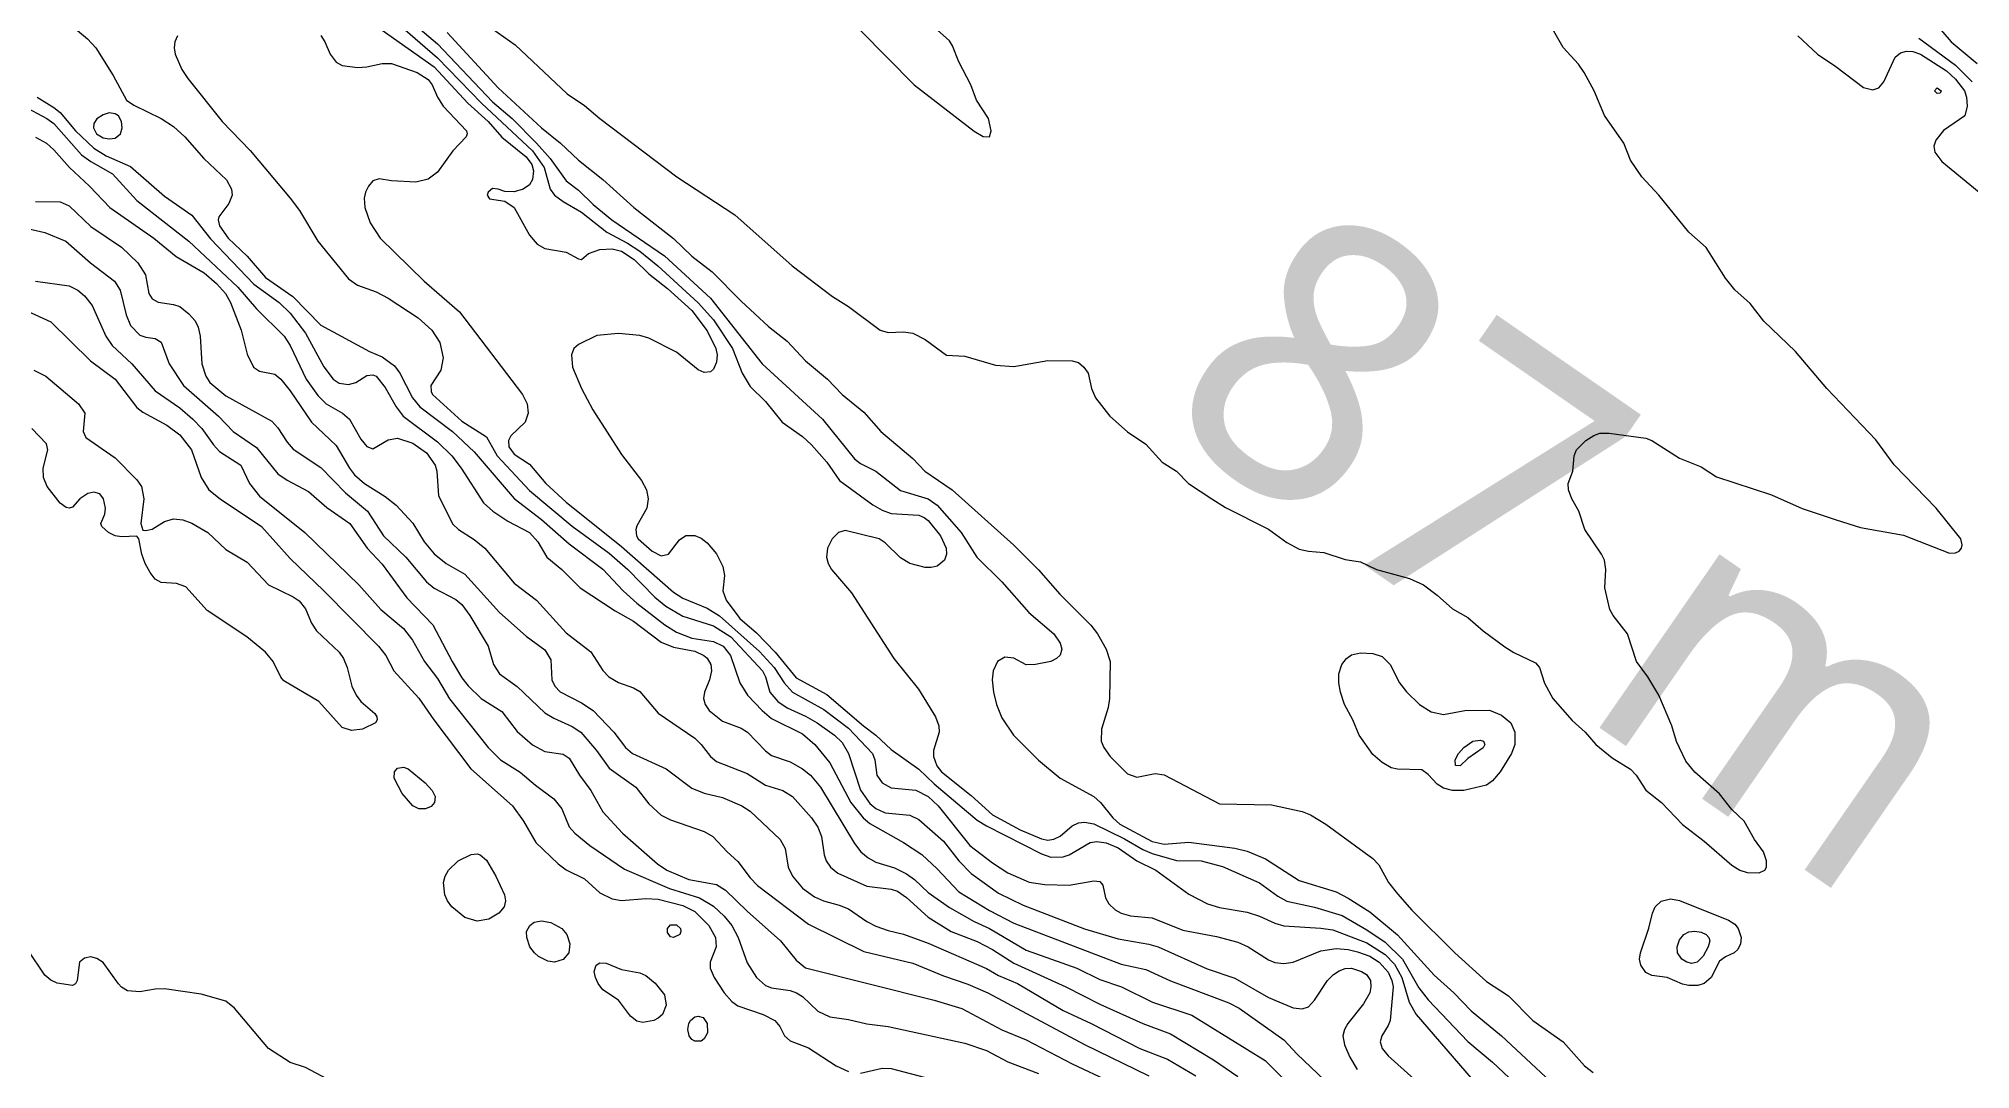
# Model space of a CAD drawing. Extents: x 474277 to 475042, y 254928 to 255625.
# Drawn here: x 474487.03 to 474535.32, y 255198.12 to 255223.88 of the extents above; entities that cross this region are included whole.
import ezdxf

# ---------------------------------------------------------------- set-up
doc = ezdxf.new("R2010")
doc.units = 0
doc.header["$MEASUREMENT"] = 0
doc.layers.add('BaseMapV2_DTM_export_MonNov09090547073261 — entities', color=1, linetype='CONTINUOUS')
doc.styles.get("Standard").update_dxf_attribs({"font": 'romans.shx'})

msp = doc.modelspace()

# ---------------------------------------------------------------- linework, layer by layer
at = {"layer": 'BaseMapV2_DTM_export_MonNov09090547073261 — entities', "color": 15, "linetype": 'Continuous', "true_color": 0xb7484b}
for points in [[(474487.643, 255224.378, 88.75), (474488.253, 255223.876, 88.75), (474488.461, 255223.645, 88.75), (474488.892, 255222.955, 88.75), (474489.23, 255222.342, 88.75), (474489.407, 255222.217, 88.75), (474490.097, 255221.884, 88.75), (474490.403, 255221.679, 88.75), (474490.682, 255221.422, 88.75), (474491.163, 255220.885, 88.75), (474491.73, 255220.348, 88.75), (474491.854, 255220.118, 88.75), (474491.865, 255219.965, 88.75), (474491.784, 255219.758, 88.75), (474491.534, 255219.428, 88.75), (474491.52, 255219.352, 88.75), (474491.555, 255219.198, 88.75), (474491.772, 255218.892, 88.75), (474492.244, 255218.438, 88.75), (474492.704, 255217.905, 88.75), (474493.384, 255217.435, 88.75), (474494.084, 255216.719, 88.75), (474495.303, 255216.055, 88.75), (474495.617, 255215.928, 88.75), (474495.924, 255215.697, 88.75), (474496.062, 255215.518, 88.75), (474496.38, 255214.904, 88.75), (474496.557, 255214.674, 88.75), (474497.375, 255214.061, 88.75), (474497.918, 255213.553, 88.75), (474498.915, 255212.386, 88.75), (474499.605, 255211.859, 88.75), (474500.295, 255211.248, 88.75), (474501.138, 255210.615, 88.75), (474501.643, 255210.074, 88.75), (474501.982, 255209.765, 88.75), (474502.682, 255209.23, 88.75), (474502.978, 255209.045, 88.75), (474503.362, 255208.897, 88.75), (474503.899, 255208.813, 88.75), (474504.144, 255208.694, 88.75), (474504.326, 255208.464, 88.75), (474504.562, 255207.774, 88.75), (474504.751, 255207.467, 88.75), (474505.118, 255207.083, 88.75), (474505.355, 255206.883, 88.75), (474506.122, 255206.499, 88.75), (474506.432, 255206.24, 88.75), (474506.812, 255205.78, 88.75), (474507.337, 255204.783, 88.75), (474507.641, 255204.4, 88.75), (474507.809, 255204.264, 88.75), (474508.652, 255203.789, 88.75), (474509.112, 255203.483, 88.75), (474509.496, 255203.128, 88.75), (474510.033, 255202.556, 88.75), (474510.799, 255202.084, 88.75), (474511.413, 255201.77, 88.75), (474514.096, 255200.75, 88.75), (474514.71, 255200.613, 88.75), (474515.323, 255200.329, 88.75), (474516.78, 255199.776, 88.75), (474517.038, 255199.646, 88.75), (474518.16, 255198.852, 88.75), (474518.491, 255198.496, 88.75), (474519.694, 255197.358, 88.75)], [(474498.378, 255224.127, 87), (474498.946, 255223.722, 87), (474500.245, 255222.495, 87), (474500.678, 255222.206, 87), (474501.06, 255221.882, 87), (474502.982, 255220.425, 87), (474504.435, 255219.473, 87), (474505.866, 255218.201, 87), (474506.875, 255217.435, 87), (474507.272, 255217.185, 87), (474508.07, 255216.591, 87), (474508.269, 255216.532, 87), (474508.652, 255216.553, 87), (474508.882, 255216.517, 87), (474509.189, 255216.361, 87), (474509.726, 255215.964, 87), (474510.186, 255215.943, 87), (474510.953, 255215.716, 87), (474511.413, 255215.686, 87), (474512.256, 255215.834, 87), (474512.87, 255215.825, 87), (474513.023, 255215.781, 87), (474513.161, 255215.671, 87), (474513.264, 255215.518, 87), (474513.349, 255215.134, 87), (474513.45, 255214.904, 87), (474513.812, 255214.444, 87), (474514.25, 255214.051, 87), (474514.71, 255213.745, 87), (474515.116, 255213.294, 87), (474515.477, 255213.066, 87), (474515.774, 255212.757, 87), (474516.362, 255212.374, 87), (474516.703, 255212.16, 87), (474517.777, 255211.62, 87), (474518.237, 255211.282, 87), (474518.544, 255211.118, 87), (474518.774, 255211.066, 87), (474519.157, 255211.036, 87), (474519.694, 255210.864, 87), (474520.077, 255210.798, 87), (474520.472, 255210.611, 87), (474521.304, 255210.383, 87), (474521.646, 255210.227, 87), (474521.994, 255209.968, 87), (474522.377, 255209.625, 87), (474522.761, 255209.408, 87), (474523.144, 255209.077, 87), (474523.681, 255208.676, 87), (474523.911, 255208.533, 87), (474524.448, 255208.281, 87), (474524.547, 255208.157, 87), (474524.678, 255207.766, 87), (474524.883, 255207.39, 87), (474525.368, 255206.838, 87), (474525.69, 255206.547, 87), (474525.959, 255206.24, 87), (474526.365, 255205.901, 87), (474526.825, 255205.622, 87), (474526.967, 255205.473, 87), (474527.208, 255205.099, 87), (474527.596, 255204.783, 87), (474528.128, 255204.233, 87), (474528.665, 255203.822, 87), (474529.355, 255203.222, 87), (474529.557, 255203.096, 87), (474529.738, 255203.036, 87), (474530.045, 255203.027, 87), (474530.186, 255203.096, 87), (474530.224, 255203.173, 87), (474530.227, 255203.326, 87), (474530.148, 255203.556, 87), (474529.922, 255203.863, 87), (474529.666, 255204.323, 87), (474529.355, 255204.61, 87), (474529.048, 255205, 87), (474528.435, 255205.541, 87), (474528.205, 255205.821, 87), (474527.975, 255206.31, 87), (474527.855, 255206.7, 87), (474527.53, 255207.467, 87), (474527.255, 255207.927, 87), (474526.978, 255208.313, 87), (474526.752, 255209, 87), (474526.392, 255209.46, 87), (474526.304, 255209.614, 87), (474526.182, 255210.15, 87), (474526.207, 255210.611, 87), (474526.173, 255210.841, 87), (474526.1, 255210.994, 87), (474525.682, 255211.607, 87), (474525.531, 255212.067, 87), (474525.36, 255212.374, 87), (474525.271, 255212.604, 87), (474525.263, 255212.757, 87), (474525.379, 255213.064, 87), (474525.415, 255213.448, 87), (474525.478, 255213.601, 87), (474525.705, 255213.831, 87), (474525.905, 255213.959, 87), (474526.058, 255214.019, 87), (474526.288, 255214.018, 87), (474527.208, 255213.891, 87), (474527.361, 255213.838, 87), (474528.052, 255213.395, 87), (474528.588, 255213.175, 87), (474528.972, 255212.923, 87), (474530.352, 255212.474, 87), (474531.119, 255212.138, 87), (474531.962, 255211.854, 87), (474532.575, 255211.662, 87), (474533.649, 255211.469, 87), (474534.799, 255211.021, 87), (474534.952, 255211.027, 87), (474535.041, 255211.071, 87), (474535.099, 255211.147, 87), (474535.113, 255211.224, 87), (474535.081, 255211.377, 87), (474534.467, 255212.144, 87), (474533.419, 255213.225, 87), (474532.959, 255213.854, 87), (474531.732, 255215.132, 87), (474530.953, 255216.055, 87), (474530.158, 255216.821, 87), (474529.815, 255217.262, 87), (474529.432, 255217.596, 87), (474529.197, 255217.895, 87), (474528.717, 255218.662, 87), (474528.282, 255219.042, 87), (474527.537, 255219.965, 87), (474527.106, 255220.425, 87), (474526.825, 255220.843, 87), (474526.655, 255221.269, 87), (474526.171, 255221.959, 87), (474525.919, 255222.572, 87), (474525.667, 255223.032, 87), (474525.521, 255223.243, 87), (474525.138, 255223.655, 87), (474524.667, 255224.489, 87)], [(474534.262, 255224.467, 86.5), (474534.842, 255223.799, 86.5), (474535.489, 255223.255, 86.5)], [(474490.499, 255223.952, 88.5), (474490.436, 255223.799, 88.5), (474490.421, 255223.645, 88.5), (474490.447, 255223.492, 88.5), (474490.609, 255223.109, 88.5), (474490.759, 255222.879, 88.5), (474491.616, 255221.805, 88.5), (474492.32, 255221.086, 88.5), (474493.322, 255219.888, 88.5), (474493.549, 255219.582, 88.5), (474494.013, 255218.815, 88.5), (474494.774, 255217.878, 88.5), (474495.004, 255217.715, 88.5), (474495.464, 255217.552, 88.5), (474495.771, 255217.393, 88.5), (474496.52, 255216.898, 88.5), (474496.859, 255216.591, 88.5), (474497.056, 255216.285, 88.5), (474497.145, 255215.901, 88.5), (474497.083, 255215.594, 88.5), (474496.836, 255215.211, 88.5), (474496.839, 255215.058, 88.5), (474496.874, 255214.981, 88.5), (474497.611, 255214.317, 88.5), (474498.224, 255213.93, 88.5), (474498.492, 255213.448, 88.5), (474499.298, 255212.581, 88.5), (474500.371, 255211.694, 88.5), (474501.292, 255211.021, 88.5), (474501.757, 255210.611, 88.5), (474502.431, 255209.92, 88.5), (474502.71, 255209.69, 88.5), (474503.132, 255209.443, 88.5), (474503.899, 255209.202, 88.5), (474504.331, 255208.924, 88.5), (474505.124, 255208.08, 88.5), (474505.203, 255207.927, 88.5), (474505.313, 255207.543, 88.5), (474505.509, 255207.315, 88.5), (474505.739, 255207.149, 88.5), (474506.199, 255206.947, 88.5), (474506.495, 255206.777, 88.5), (474506.922, 255206.47, 88.5), (474507.119, 255206.288, 88.5), (474507.277, 255206.01, 88.5), (474507.579, 255205.094, 88.5), (474507.809, 255204.759, 88.5), (474507.962, 255204.637, 88.5), (474508.192, 255204.528, 88.5), (474508.806, 255204.47, 88.5), (474509.036, 255204.365, 88.5), (474509.649, 255203.819, 88.5), (474510.031, 255203.326, 88.5), (474510.339, 255203.016, 88.5), (474511.029, 255202.517, 88.5), (474511.643, 255202.219, 88.5), (474513.176, 255201.63, 88.5), (474514.02, 255201.375, 88.5), (474514.787, 255201.246, 88.5), (474515.017, 255201.177, 88.5), (474516.243, 255200.631, 88.5), (474516.933, 255200.398, 88.5), (474517.777, 255199.917, 88.5), (474518.39, 255199.655, 88.5), (474518.62, 255199.631, 88.5), (474518.774, 255199.683, 88.5), (474518.927, 255199.848, 88.5), (474519.252, 255200.336, 88.5), (474519.403, 255200.489, 88.5), (474519.54, 255200.579, 88.5), (474519.694, 255200.635, 88.5), (474519.847, 255200.644, 88.5), (474520.101, 255200.566, 88.5), (474520.229, 255200.489, 88.5), (474520.324, 255200.336, 88.5), (474520.337, 255200.183, 88.5), (474520.307, 255200.027, 88.5), (474520.154, 255199.752, 88.5), (474519.759, 255199.262, 88.5), (474519.677, 255199.109, 88.5), (474519.637, 255198.956, 88.5), (474519.678, 255198.726, 88.5), (474519.806, 255198.419, 88.5), (474519.988, 255198.112, 88.5)], [(474494.084, 255223.957, 88.25), (474494.186, 255223.799, 88.25), (474494.32, 255223.492, 88.25), (474494.467, 255223.292, 88.25), (474494.621, 255223.205, 88.25), (474495.004, 255223.154, 88.25), (474495.234, 255223.171, 88.25), (474495.617, 255223.253, 88.25), (474495.848, 255223.254, 88.25), (474496.49, 255223.032, 88.25), (474496.768, 255222.858, 88.25), (474496.866, 255222.725, 88.25), (474496.998, 255222.415, 88.25), (474497.143, 255222.189, 88.25), (474497.724, 255221.575, 88.25), (474497.746, 255221.499, 88.25), (474497.717, 255221.422, 88.25), (474497.381, 255221.077, 88.25), (474496.998, 255220.542, 88.25), (474496.768, 255220.368, 88.25), (474496.461, 255220.292, 88.25), (474495.848, 255220.322, 88.25), (474495.541, 255220.373, 88.25), (474495.387, 255220.325, 88.25), (474495.275, 255220.195, 88.25), (474495.204, 255220.042, 88.25), (474495.172, 255219.888, 88.25), (474495.186, 255219.658, 88.25), (474495.32, 255219.275, 88.25), (474495.572, 255218.892, 88.25), (474496.666, 255217.818, 88.25), (474497.549, 255217.051, 88.25), (474499.13, 255214.981, 88.25), (474499.241, 255214.751, 88.25), (474499.27, 255214.521, 88.25), (474499.194, 255214.291, 88.25), (474498.838, 255213.955, 88.25), (474498.774, 255213.831, 88.25), (474498.785, 255213.678, 88.25), (474498.915, 255213.495, 88.25), (474499.298, 255213.243, 88.25), (474499.711, 255212.757, 88.25), (474500.218, 255212.297, 88.25), (474501.598, 255211.185, 88.25), (474502.902, 255210.042, 88.25), (474503.132, 255209.892, 88.25), (474503.745, 255209.642, 88.25), (474504.052, 255209.448, 88.25), (474505.049, 255208.562, 88.25), (474505.415, 255208.157, 88.25), (474505.664, 255207.774, 88.25), (474505.877, 255207.543, 88.25), (474506.659, 255207.112, 88.25), (474507.272, 255206.644, 88.25), (474507.876, 255206.01, 88.25), (474507.937, 255205.857, 88.25), (474507.988, 255205.473, 88.25), (474508.116, 255205.28, 88.25), (474508.346, 255205.157, 88.25), (474508.959, 255205.097, 88.25), (474509.266, 255204.939, 88.25), (474509.517, 255204.706, 88.25), (474510.308, 255203.71, 88.25), (474510.876, 255203.278, 88.25), (474511.259, 255203.029, 88.25), (474511.796, 255202.798, 88.25), (474512.18, 255202.734, 88.25), (474512.793, 255202.717, 88.25), (474513.406, 255202.832, 88.25), (474513.56, 255202.815, 88.25), (474513.636, 255202.723, 88.25), (474513.701, 255202.406, 88.25), (474513.785, 255202.253, 88.25), (474513.943, 255202.102, 88.25), (474514.088, 255202.023, 88.25), (474514.326, 255201.957, 88.25), (474514.863, 255201.901, 88.25), (474515.63, 255201.595, 88.25), (474516.473, 255201.436, 88.25), (474517.01, 255201.298, 88.25), (474517.27, 255201.179, 88.25), (474517.777, 255200.851, 88.25), (474517.93, 255200.787, 88.25), (474518.16, 255200.766, 88.25), (474518.39, 255200.798, 88.25), (474519.08, 255201.077, 88.25), (474519.464, 255201.14, 88.25), (474519.77, 255201.114, 88.25), (474520.001, 255201.056, 88.25), (474520.307, 255200.944, 88.25), (474520.545, 255200.796, 88.25), (474520.767, 255200.543, 88.25), (474520.86, 255200.336, 88.25), (474520.889, 255200.183, 88.25), (474520.814, 255199.339, 88.25), (474520.767, 255199.212, 88.25), (474520.605, 255198.956, 88.25), (474520.569, 255198.802, 88.25), (474520.614, 255198.634, 88.25), (474520.767, 255198.454, 88.25), (474521.41, 255197.882, 88.25)], [(474495.617, 255224.087, 88), (474496.921, 255223.177, 88), (474497.761, 255222.265, 88), (474498.267, 255221.805, 88), (474498.608, 255221.417, 88), (474499.221, 255220.927, 88), (474499.357, 255220.732, 88), (474499.401, 255220.578, 88), (474499.375, 255220.354, 88), (474499.298, 255220.228, 88), (474499.145, 255220.12, 88), (474498.915, 255220.052, 88), (474498.685, 255220.055, 88), (474498.517, 255220.118, 88), (474498.378, 255220.131, 88), (474498.266, 255220.042, 88), (474498.247, 255219.965, 88), (474498.301, 255219.878, 88), (474498.685, 255219.817, 88), (474498.915, 255219.66, 88), (474499.305, 255218.968, 88), (474499.489, 255218.738, 88), (474499.681, 255218.637, 88), (474500.218, 255218.542, 88), (474500.525, 255218.372, 88), (474500.601, 255218.357, 88), (474500.777, 255218.508, 88), (474501.061, 255218.611, 88), (474501.368, 255218.623, 88), (474501.598, 255218.567, 88), (474501.917, 255218.355, 88), (474502.288, 255217.996, 88), (474502.748, 255217.63, 88), (474503.362, 255217.08, 88), (474503.745, 255216.577, 88), (474503.962, 255216.131, 88), (474503.994, 255215.978, 88), (474503.975, 255215.792, 88), (474503.899, 255215.616, 88), (474503.822, 255215.55, 88), (474503.668, 255215.535, 88), (474503.515, 255215.602, 88), (474502.978, 255216.041, 88), (474502.288, 255216.388, 88), (474502.058, 255216.458, 88), (474501.522, 255216.507, 88), (474500.985, 255216.46, 88), (474500.525, 255216.236, 88), (474500.412, 255216.131, 88), (474500.348, 255215.978, 88), (474500.378, 255215.671, 88), (474500.602, 255215.134, 88), (474500.881, 255214.598, 88), (474501.598, 255213.485, 88), (474502.105, 255212.834, 88), (474502.225, 255212.604, 88), (474502.265, 255212.374, 88), (474502.234, 255212.144, 88), (474501.982, 255211.701, 88), (474501.956, 255211.607, 88), (474501.975, 255211.454, 88), (474502.017, 255211.377, 88), (474502.365, 255211.068, 88), (474502.595, 255210.95, 88), (474502.775, 255210.994, 88), (474503.055, 255211.354, 88), (474503.208, 255211.459, 88), (474503.438, 255211.459, 88), (474503.592, 255211.391, 88), (474503.745, 255211.277, 88), (474503.975, 255211.004, 88), (474504.134, 255210.687, 88), (474504.176, 255210.457, 88), (474504.134, 255210.074, 88), (474504.221, 255209.844, 88), (474504.558, 255209.384, 88), (474504.972, 255209.024, 88), (474505.441, 255208.54, 88), (474505.969, 255207.906, 88), (474506.736, 255207.49, 88), (474507.652, 255206.7, 88), (474507.962, 255206.469, 88), (474508.346, 255206.11, 88), (474509.036, 255205.622, 88), (474509.419, 255205.255, 88), (474510.493, 255204.347, 88), (474510.723, 255204.201, 88), (474512.103, 255203.501, 88), (474512.333, 255203.423, 88), (474512.64, 255203.426, 88), (474512.793, 255203.481, 88), (474513.313, 255203.786, 88), (474513.483, 255203.812, 88), (474513.713, 255203.782, 88), (474514.02, 255203.654, 88), (474514.48, 255203.332, 88), (474514.958, 255203.096, 88), (474515.783, 255202.493, 88), (474516.253, 255202.253, 88), (474516.55, 255202.163, 88), (474517.24, 255202.045, 88), (474517.547, 255201.946, 88), (474517.93, 255201.77, 88), (474518.16, 255201.706, 88), (474519.08, 255201.649, 88), (474519.387, 255201.6, 88), (474520.231, 255201.279, 88), (474520.691, 255200.987, 88), (474520.921, 255200.744, 88), (474521.111, 255200.413, 88), (474521.289, 255199.799, 88), (474521.466, 255199.492, 88), (474522.838, 255197.893, 88)], [(474496.006, 255224.259, 87.75), (474496.998, 255223.4, 87.75), (474498.099, 255222.265, 87.75), (474499.375, 255221.074, 87.75), (474499.664, 255220.655, 87.75), (474499.815, 255220.118, 87.75), (474499.928, 255219.965, 87.75), (474500.141, 255219.806, 87.75), (474500.601, 255219.54, 87.75), (474501.231, 255219.045, 87.75), (474501.752, 255218.77, 87.75), (474502.058, 255218.565, 87.75), (474502.512, 255218.201, 87.75), (474503.515, 255217.279, 87.75), (474503.899, 255216.849, 87.75), (474504.374, 255216.131, 87.75), (474504.616, 255215.518, 87.75), (474504.819, 255215.188, 87.75), (474505.202, 255214.807, 87.75), (474505.616, 255214.291, 87.75), (474506.122, 255213.932, 87.75), (474506.352, 255213.728, 87.75), (474506.731, 255213.294, 87.75), (474507.052, 255212.834, 87.75), (474507.886, 255212.225, 87.75), (474508.116, 255212.094, 87.75), (474508.346, 255212.008, 87.75), (474509.036, 255211.965, 87.75), (474509.169, 255211.914, 87.75), (474509.266, 255211.836, 87.75), (474509.573, 255211.451, 87.75), (474509.717, 255211.147, 87.75), (474509.727, 255210.994, 87.75), (474509.673, 255210.841, 87.75), (474509.496, 255210.693, 87.75), (474509.343, 255210.658, 87.75), (474509.189, 255210.662, 87.75), (474508.806, 255210.759, 87.75), (474508.576, 255210.901, 87.75), (474508.192, 255211.276, 87.75), (474508.039, 255211.377, 87.75), (474507.196, 255211.581, 87.75), (474507.025, 255211.531, 87.75), (474506.865, 255211.377, 87.75), (474506.747, 255211.147, 87.75), (474506.726, 255210.917, 87.75), (474506.765, 255210.764, 87.75), (474506.847, 255210.611, 87.75), (474507.349, 255210.031, 87.75), (474508.41, 255208.387, 87.75), (474509.022, 255207.62, 87.75), (474509.451, 255206.93, 87.75), (474509.534, 255206.7, 87.75), (474509.542, 255206.547, 87.75), (474509.399, 255206.087, 87.75), (474509.399, 255205.933, 87.75), (474509.483, 255205.703, 87.75), (474509.598, 255205.55, 87.75), (474510.339, 255204.963, 87.75), (474510.877, 255204.476, 87.75), (474511.566, 255204.105, 87.75), (474512.103, 255203.88, 87.75), (474512.256, 255203.847, 87.75), (474512.41, 255203.869, 87.75), (474512.563, 255203.949, 87.75), (474512.87, 255204.202, 87.75), (474513.023, 255204.276, 87.75), (474513.176, 255204.295, 87.75), (474513.406, 255204.251, 87.75), (474514.173, 255203.881, 87.75), (474514.633, 255203.608, 87.75), (474514.863, 255203.514, 87.75), (474515.477, 255203.339, 87.75), (474516.09, 255203.326, 87.75), (474516.627, 255203.186, 87.75), (474517.547, 255202.781, 87.75), (474518.007, 255202.444, 87.75), (474518.237, 255202.323, 87.75), (474518.927, 255202.167, 87.75), (474519.617, 255201.96, 87.75), (474520.231, 255201.607, 87.75), (474520.691, 255201.292, 87.75), (474521.121, 255200.873, 87.75), (474521.534, 255200.158, 87.75), (474521.764, 255199.857, 87.75), (474522.761, 255198.813, 87.75), (474523.374, 255198.299, 87.75), (474524.218, 255197.507, 87.75)], [(474496.301, 255224.336, 87.5), (474496.998, 255223.75, 87.5), (474498.378, 255222.3, 87.5), (474498.864, 255221.882, 87.5), (474499.475, 255221.269, 87.5), (474499.82, 255220.885, 87.5), (474500.218, 255220.327, 87.5), (474500.525, 255220.092, 87.5), (474500.891, 255219.735, 87.5), (474501.361, 255219.352, 87.5), (474502.672, 255218.453, 87.5), (474503.822, 255217.391, 87.5), (474505.118, 255215.748, 87.5), (474506.627, 255214.368, 87.5), (474507.426, 255213.379, 87.5), (474507.579, 255213.261, 87.5), (474507.962, 255213.07, 87.5), (474508.576, 255212.583, 87.5), (474509.266, 255212.376, 87.5), (474509.49, 255212.221, 87.5), (474510.095, 255211.531, 87.5), (474510.483, 255210.917, 87.5), (474511.113, 255210.304, 87.5), (474511.786, 255209.537, 87.5), (474512.411, 255209, 87.5), (474512.569, 255208.77, 87.5), (474512.609, 255208.617, 87.5), (474512.563, 255208.47, 87.5), (474512.479, 255208.387, 87.5), (474512.333, 255208.314, 87.5), (474511.95, 255208.237, 87.5), (474511.719, 255208.228, 87.5), (474511.413, 255208.396, 87.5), (474511.183, 255208.423, 87.5), (474511.003, 255208.31, 87.5), (474510.89, 255208.08, 87.5), (474510.87, 255207.85, 87.5), (474510.9, 255207.543, 87.5), (474510.974, 255207.237, 87.5), (474511.106, 255206.905, 87.5), (474511.404, 255206.47, 87.5), (474512.026, 255205.841, 87.5), (474512.563, 255205.394, 87.5), (474513.406, 255204.937, 87.5), (474513.578, 255204.783, 87.5), (474513.882, 255204.4, 87.5), (474514.061, 255204.246, 87.5), (474514.863, 255203.813, 87.5), (474515.17, 255203.745, 87.5), (474515.783, 255203.796, 87.5), (474516.933, 255203.648, 87.5), (474517.24, 255203.573, 87.5), (474517.7, 255203.381, 87.5), (474518.544, 255202.835, 87.5), (474519.464, 255202.553, 87.5), (474519.77, 255202.398, 87.5), (474520.307, 255202.051, 87.5), (474520.997, 255201.479, 87.5), (474521.917, 255200.467, 87.5), (474522.406, 255200.029, 87.5), (474522.838, 255199.577, 87.5), (474523.604, 255198.953, 87.5), (474525.445, 255197.235, 87.5)], [(474497.246, 255224.029, 87.25), (474498.521, 255222.649, 87.25), (474499.602, 255221.652, 87.25), (474500.074, 255221.269, 87.25), (474500.525, 255220.837, 87.25), (474501.138, 255220.356, 87.25), (474501.91, 255219.658, 87.25), (474502.902, 255218.881, 87.25), (474503.362, 255218.438, 87.25), (474503.869, 255218.048, 87.25), (474504.589, 255217.315, 87.25), (474505.279, 255216.681, 87.25), (474505.739, 255216.318, 87.25), (474506.203, 255215.825, 87.25), (474506.748, 255215.364, 87.25), (474507.119, 255214.984, 87.25), (474507.656, 255214.543, 87.25), (474508.088, 255214.061, 87.25), (474508.882, 255213.387, 87.25), (474509.18, 255213.064, 87.25), (474509.87, 255212.604, 87.25), (474511.413, 255211.216, 87.25), (474512.026, 255210.605, 87.25), (474512.557, 255209.997, 87.25), (474513.33, 255209.215, 87.25), (474513.498, 255209, 87.25), (474513.717, 255208.617, 87.25), (474513.819, 255208.31, 87.25), (474513.8, 255207.39, 87.25), (474513.766, 255207.16, 87.25), (474513.6, 255206.623, 87.25), (474513.592, 255206.317, 87.25), (474513.655, 255206.163, 87.25), (474513.82, 255205.933, 87.25), (474514.25, 255205.502, 87.25), (474514.48, 255205.423, 87.25), (474514.94, 255205.509, 87.25), (474515.17, 255205.48, 87.25), (474516.55, 255204.75, 87.25), (474517.854, 255204.725, 87.25), (474518.62, 255204.56, 87.25), (474518.829, 255204.476, 87.25), (474519.208, 255204.246, 87.25), (474520.384, 255203.391, 87.25), (474520.537, 255203.225, 87.25), (474520.773, 255202.79, 87.25), (474520.997, 255202.503, 87.25), (474521.36, 255202.099, 87.25), (474522.432, 255201.026, 87.25), (474523.221, 255200.312, 87.25), (474523.774, 255199.953, 87.25), (474524.385, 255199.339, 87.25), (474525.138, 255198.802, 87.25), (474525.675, 255198.209, 87.25), (474525.894, 255198.036, 87.25)], [(474507.579, 255224.078, 86.75), (474508.914, 255222.725, 86.75), (474510.416, 255221.568, 86.75), (474510.646, 255221.435, 86.75), (474510.799, 255221.426, 86.75), (474510.844, 255221.575, 86.75), (474510.778, 255221.882, 86.75), (474510.477, 255222.342, 86.75), (474510.338, 255222.725, 86.75), (474510.033, 255223.302, 86.75), (474509.879, 255223.702, 86.75), (474509.803, 255223.825, 86.75), (474509.419, 255224.165, 86.75)], [(474531.005, 255223.952, 87), (474531.5, 255223.492, 87), (474531.96, 255223.185, 87), (474532.652, 255222.66, 87), (474532.882, 255222.597, 87), (474533.035, 255222.65, 87), (474533.155, 255222.802, 87), (474533.441, 255223.415, 87), (474533.572, 255223.521, 87), (474533.726, 255223.567, 87), (474533.879, 255223.561, 87), (474534.073, 255223.492, 87), (474534.722, 255223.07, 87), (474534.952, 255222.865, 87), (474535.172, 255222.572, 87), (474535.225, 255222.419, 87), (474535.238, 255222.189, 87), (474535.182, 255221.953, 87), (474534.646, 255221.582, 87), (474534.46, 255221.345, 87), (474534.409, 255221.192, 87), (474534.429, 255221.039, 87), (474534.61, 255220.808, 87), (474536.472, 255219.275, 87)], [(474534.032, 255223.892, 86.75), (474534.952, 255223.213, 86.75), (474535.367, 255222.802, 86.75)], [(474486.991, 255222.419, 89), (474487.413, 255222.159, 89), (474487.566, 255222.032, 89), (474487.952, 255221.575, 89), (474488.41, 255221.142, 89), (474488.717, 255220.947, 89), (474489.33, 255220.681, 89), (474490.173, 255219.94, 89), (474490.864, 255219.463, 89), (474491.324, 255218.875, 89), (474492.407, 255217.741, 89), (474493.045, 255217.281, 89), (474493.317, 255217.015, 89), (474493.702, 255216.515, 89), (474494.161, 255215.673, 89), (474494.389, 255215.364, 89), (474494.544, 255215.269, 89), (474494.774, 255215.237, 89), (474494.961, 255215.288, 89), (474495.234, 255215.455, 89), (474495.387, 255215.474, 89), (474495.464, 255215.442, 89), (474495.694, 255215.163, 89), (474495.969, 255214.674, 89), (474496.146, 255214.444, 89), (474496.998, 255213.8, 89), (474497.363, 255213.448, 89), (474497.595, 255213.141, 89), (474498.148, 255212.275, 89), (474498.387, 255212.067, 89), (474498.761, 255211.82, 89), (474499.298, 255211.531, 89), (474499.506, 255211.301, 89), (474499.735, 255210.917, 89), (474500.107, 255210.611, 89), (474500.569, 255210.15, 89), (474501.445, 255209.574, 89), (474501.905, 255209.321, 89), (474502.595, 255208.79, 89), (474502.902, 255208.671, 89), (474503.438, 255208.566, 89), (474503.66, 255208.464, 89), (474503.745, 255208.39, 89), (474503.836, 255208.234, 89), (474503.85, 255208.08, 89), (474503.804, 255207.85, 89), (474503.673, 255207.543, 89), (474503.655, 255207.39, 89), (474503.695, 255207.237, 89), (474503.791, 255207.083, 89), (474504.129, 255206.822, 89), (474504.589, 255206.643, 89), (474504.75, 255206.547, 89), (474505.202, 255206.081, 89), (474505.355, 255205.962, 89), (474505.815, 255205.802, 89), (474506.122, 255205.628, 89), (474506.324, 255205.473, 89), (474506.572, 255205.167, 89), (474507.426, 255203.764, 89), (474507.588, 255203.556, 89), (474507.769, 255203.403, 89), (474507.962, 255203.298, 89), (474508.422, 255203.155, 89), (474508.729, 255203.005, 89), (474508.928, 255202.866, 89), (474509.266, 255202.535, 89), (474509.803, 255202.159, 89), (474510.416, 255201.812, 89), (474510.799, 255201.637, 89), (474511.719, 255201.095, 89), (474512.987, 255200.643, 89), (474513.56, 255200.361, 89), (474514.099, 255200.183, 89), (474514.879, 255199.799, 89), (474515.86, 255199.475, 89), (474517.688, 255198.342, 89), (474518.454, 255197.576, 89)], [(474534.591, 255222.572, 87.25), (474534.569, 255222.517, 87.25), (474534.492, 255222.504, 87.25), (474534.428, 255222.572, 87.25), (474534.492, 255222.65, 87.25), (474534.591, 255222.572, 87.25)], [(474486.646, 255222.199, 89.25), (474487.236, 255221.882, 89.25), (474487.413, 255221.756, 89.25), (474488.103, 255220.976, 89.25), (474488.333, 255220.805, 89.25), (474488.874, 255220.502, 89.25), (474489.483, 255219.837, 89.25), (474490.787, 255218.82, 89.25), (474492.007, 255217.665, 89.25), (474492.474, 255217.123, 89.25), (474493.171, 255216.438, 89.25), (474493.321, 255216.208, 89.25), (474493.721, 255215.364, 89.25), (474494.007, 255214.96, 89.25), (474494.222, 255214.751, 89.25), (474494.623, 255214.521, 89.25), (474494.803, 255214.368, 89.25), (474495.081, 255213.869, 89.25), (474495.234, 255213.684, 89.25), (474495.387, 255213.629, 89.25), (474495.771, 255213.855, 89.25), (474496.001, 255213.893, 89.25), (474496.384, 255213.769, 89.25), (474496.724, 255213.524, 89.25), (474496.943, 255213.218, 89.25), (474496.981, 255213.064, 89.25), (474497.026, 255212.451, 89.25), (474497.381, 255211.746, 89.25), (474497.527, 255211.607, 89.25), (474497.918, 255211.36, 89.25), (474498.184, 255211.147, 89.25), (474498.915, 255210.269, 89.25), (474499.473, 255209.844, 89.25), (474500.218, 255209.025, 89.25), (474500.831, 255208.55, 89.25), (474501.138, 255208.082, 89.25), (474501.288, 255207.927, 89.25), (474501.522, 255207.787, 89.25), (474501.905, 255207.652, 89.25), (474502.058, 255207.56, 89.25), (474502.518, 255207.022, 89.25), (474503.438, 255206.393, 89.25), (474503.592, 255206.24, 89.25), (474503.823, 255205.933, 89.25), (474503.975, 255205.81, 89.25), (474504.742, 255205.513, 89.25), (474505.202, 255205.221, 89.25), (474505.636, 255205.09, 89.25), (474505.874, 255204.937, 89.25), (474506.351, 255204.4, 89.25), (474506.505, 255204.17, 89.25), (474506.6, 255203.94, 89.25), (474506.668, 255203.48, 89.25), (474506.718, 255203.326, 89.25), (474506.824, 255203.173, 89.25), (474507.01, 255203.02, 89.25), (474507.732, 255202.697, 89.25), (474508.346, 255202.619, 89.25), (474508.499, 255202.574, 89.25), (474508.729, 255202.416, 89.25), (474509.266, 255201.923, 89.25), (474509.842, 255201.563, 89.25), (474510.493, 255201.312, 89.25), (474510.876, 255201.109, 89.25), (474511.413, 255200.771, 89.25), (474512.705, 255200.183, 89.25), (474513.56, 255199.745, 89.25), (474514.633, 255199.265, 89.25), (474515.323, 255199.001, 89.25), (474516.397, 255198.357, 89.25), (474517.01, 255197.942, 89.25)], [(474488.947, 255221.393, 88.75), (474489.075, 255221.499, 88.75), (474489.12, 255221.652, 88.75), (474489.101, 255221.805, 88.75), (474489.023, 255221.947, 88.75), (474488.947, 255222.003, 88.75), (474488.793, 255222.02, 88.75), (474488.64, 255221.976, 88.75), (474488.487, 255221.872, 88.75), (474488.41, 255221.755, 88.75), (474488.399, 255221.652, 88.75), (474488.473, 255221.499, 88.75), (474488.64, 255221.397, 88.75), (474488.793, 255221.374, 88.75), (474488.947, 255221.393, 88.75)], [(474486.953, 255221.418, 89.5), (474487.226, 255221.269, 89.5), (474487.413, 255221.102, 89.5), (474487.801, 255220.655, 89.5), (474488.301, 255220.195, 89.5), (474488.811, 255219.658, 89.5), (474489.912, 255218.892, 89.5), (474490.471, 255218.432, 89.5), (474491.17, 255218.023, 89.5), (474491.477, 255217.755, 89.5), (474491.701, 255217.511, 89.5), (474491.829, 255217.281, 89.5), (474492.097, 255216.591, 89.5), (474492.244, 255215.993, 89.5), (474492.399, 255215.671, 89.5), (474492.55, 255215.568, 89.5), (474492.934, 255215.489, 89.5), (474493.087, 255215.364, 89.5), (474493.317, 255215.079, 89.5), (474493.854, 255214.294, 89.5), (474494.467, 255213.709, 89.5), (474494.799, 255213.141, 89.5), (474494.927, 255212.973, 89.5), (474495.177, 255212.757, 89.5), (474495.694, 255212.438, 89.5), (474495.97, 255212.221, 89.5), (474496.384, 255211.771, 89.5), (474496.668, 255211.301, 89.5), (474496.921, 255211.005, 89.5), (474497.214, 255210.764, 89.5), (474497.688, 255210.493, 89.5), (474498.552, 255209.537, 89.5), (474499.221, 255208.946, 89.5), (474499.681, 255208.604, 89.5), (474499.835, 255208.356, 89.5), (474499.86, 255207.85, 89.5), (474499.935, 255207.697, 89.5), (474500.065, 255207.555, 89.5), (474500.601, 255207.28, 89.5), (474500.891, 255207.083, 89.5), (474501.407, 255206.547, 89.5), (474501.7, 255206.163, 89.5), (474501.878, 255206.01, 89.5), (474502.72, 255205.627, 89.5), (474503.362, 255205.147, 89.5), (474503.668, 255205.024, 89.5), (474504.129, 255204.911, 89.5), (474504.611, 255204.706, 89.5), (474504.819, 255204.574, 89.5), (474505.571, 255203.863, 89.5), (474505.689, 255203.633, 89.5), (474505.766, 255203.173, 89.5), (474505.873, 255202.943, 89.5), (474506.122, 255202.648, 89.5), (474506.429, 255202.432, 89.5), (474506.651, 255202.33, 89.5), (474507.042, 255202.223, 89.5), (474507.272, 255202.127, 89.5), (474507.732, 255201.81, 89.5), (474507.962, 255201.696, 89.5), (474508.269, 255201.584, 89.5), (474508.652, 255201.498, 89.5), (474509.266, 255201.27, 89.5), (474510.723, 255200.635, 89.5), (474511.029, 255200.459, 89.5), (474511.497, 255200.259, 89.5), (474512.64, 255199.585, 89.5), (474513.341, 255199.262, 89.5), (474514.556, 255198.641, 89.5), (474515.247, 255198.369, 89.5), (474515.956, 255197.959, 89.5)], [(474486.953, 255219.804, 89.75), (474487.566, 255219.796, 89.75), (474487.797, 255219.702, 89.75), (474488.333, 255219.182, 89.75), (474489.1, 255218.667, 89.75), (474489.508, 255218.278, 89.75), (474489.703, 255217.971, 89.75), (474489.782, 255217.511, 89.75), (474489.867, 255217.375, 89.75), (474490.02, 255217.292, 89.75), (474490.403, 255217.235, 89.75), (474490.557, 255217.181, 89.75), (474490.787, 255217.004, 89.75), (474490.94, 255216.824, 89.75), (474491.022, 255216.668, 89.75), (474491.065, 255216.438, 89.75), (474491.112, 255215.748, 89.75), (474491.214, 255215.441, 89.75), (474491.313, 255215.288, 89.75), (474491.707, 255214.949, 89.75), (474492.857, 255214.317, 89.75), (474493.01, 255214.153, 89.75), (474493.241, 255213.796, 89.75), (474493.394, 255213.616, 89.75), (474494.084, 255213.159, 89.75), (474494.703, 255212.527, 89.75), (474495.25, 255212.067, 89.75), (474495.654, 255211.454, 89.75), (474496.21, 255210.917, 89.75), (474496.724, 255210.304, 89.75), (474496.921, 255210.147, 89.75), (474497.458, 255209.858, 89.75), (474497.611, 255209.732, 89.75), (474497.81, 255209.46, 89.75), (474498.267, 255208.694, 89.75), (474498.402, 255208.234, 89.75), (474498.549, 255208.004, 89.75), (474498.991, 255207.685, 89.75), (474499.681, 255207.03, 89.75), (474499.911, 255206.893, 89.75), (474500.371, 255206.686, 89.75), (474500.581, 255206.547, 89.75), (474500.975, 255206.087, 89.75), (474501.292, 255205.642, 89.75), (474501.956, 255205.167, 89.75), (474502.288, 255204.751, 89.75), (474502.595, 255204.474, 89.75), (474502.825, 255204.351, 89.75), (474503.668, 255204.065, 89.75), (474503.887, 255203.94, 89.75), (474504.24, 255203.556, 89.75), (474504.512, 255203.314, 89.75), (474504.819, 255202.903, 89.75), (474505.002, 255202.713, 89.75), (474506.275, 255201.746, 89.75), (474507.656, 255201.061, 89.75), (474508.882, 255200.774, 89.75), (474509.649, 255200.451, 89.75), (474510.263, 255200.248, 89.75), (474510.763, 255200.029, 89.75), (474513.176, 255198.735, 89.75), (474514.787, 255197.959, 89.75)], [(474486.646, 255219.156, 90), (474487.183, 255219.036, 90), (474487.713, 255218.815, 90), (474488.323, 255218.278, 90), (474488.93, 255217.818, 90), (474489.07, 255217.588, 90), (474489.221, 255216.975, 90), (474489.33, 255216.707, 90), (474489.56, 255216.471, 90), (474489.713, 255216.415, 90), (474489.943, 255216.387, 90), (474490.097, 255216.296, 90), (474490.291, 255215.748, 90), (474490.648, 255215.211, 90), (474491.524, 255214.444, 90), (474491.894, 255214.061, 90), (474492.474, 255213.662, 90), (474493.01, 255213.004, 90), (474493.241, 255212.844, 90), (474493.777, 255212.556, 90), (474494.237, 255212.159, 90), (474494.808, 255211.761, 90), (474495.245, 255211.147, 90), (474495.617, 255210.741, 90), (474496.231, 255209.901, 90), (474496.888, 255209.23, 90), (474497.367, 255208.31, 90), (474497.611, 255207.899, 90), (474497.764, 255207.699, 90), (474498.093, 255207.39, 90), (474498.608, 255207.061, 90), (474498.991, 255206.563, 90), (474499.375, 255206.228, 90), (474499.681, 255206.064, 90), (474500.141, 255205.992, 90), (474500.295, 255205.896, 90), (474500.548, 255205.473, 90), (474500.831, 255205.09, 90), (474501.137, 255204.553, 90), (474501.629, 255204.016, 90), (474502.504, 255203.25, 90), (474502.733, 255203.096, 90), (474503.285, 255202.86, 90), (474503.975, 255202.734, 90), (474504.205, 255202.597, 90), (474504.742, 255202.073, 90), (474505.58, 255201.333, 90), (474505.969, 255200.842, 90), (474506.199, 255200.657, 90), (474509.419, 255199.843, 90), (474510.109, 255199.641, 90), (474511.106, 255199.103, 90), (474511.719, 255198.854, 90), (474512.87, 255198.259, 90), (474513.828, 255197.806, 90)], [(474486.953, 255217.819, 90.25), (474487.797, 255217.697, 90.25), (474488.009, 255217.588, 90.25), (474488.18, 255217.451, 90.25), (474488.369, 255217.205, 90.25), (474488.708, 255216.438, 90.25), (474488.87, 255216.208, 90.25), (474489.36, 255215.748, 90.25), (474489.943, 255215.076, 90.25), (474490.557, 255214.653, 90.25), (474490.887, 255214.368, 90.25), (474491.106, 255214.138, 90.25), (474491.4, 255213.726, 90.25), (474491.554, 255213.562, 90.25), (474492.084, 255213.218, 90.25), (474492.302, 255212.757, 90.25), (474492.55, 255212.44, 90.25), (474493.688, 255211.531, 90.25), (474495.037, 255210.227, 90.25), (474495.588, 255209.614, 90.25), (474496.154, 255209.136, 90.25), (474496.377, 255208.847, 90.25), (474496.673, 255208.31, 90.25), (474496.998, 255207.89, 90.25), (474497.304, 255207.379, 90.25), (474498.264, 255206.163, 90.25), (474498.573, 255205.857, 90.25), (474499.068, 255205.548, 90.25), (474499.451, 255205.217, 90.25), (474499.911, 255204.881, 90.25), (474500.106, 255204.63, 90.25), (474500.295, 255204.175, 90.25), (474500.436, 255204.016, 90.25), (474500.808, 255203.71, 90.25), (474501.675, 255203.121, 90.25), (474502.8, 255202.636, 90.25), (474503.553, 255202.406, 90.25), (474503.899, 255202.199, 90.25), (474504.168, 255201.946, 90.25), (474504.36, 255201.716, 90.25), (474504.518, 255201.409, 90.25), (474504.742, 255200.781, 90.25), (474504.975, 255200.413, 90.25), (474505.202, 255200.213, 90.25), (474505.355, 255200.157, 90.25), (474505.815, 255200.089, 90.25), (474505.98, 255200.029, 90.25), (474506.122, 255199.936, 90.25), (474506.505, 255199.572, 90.25), (474506.812, 255199.426, 90.25), (474507.272, 255199.361, 90.25), (474507.732, 255199.254, 90.25), (474508.269, 255199.19, 90.25), (474510.186, 255198.774, 90.25), (474510.723, 255198.584, 90.25), (474511.259, 255198.303, 90.25), (474512.026, 255198.01, 90.25)], [(474486.646, 255217.115, 90.5), (474487.336, 255216.802, 90.5), (474488.327, 255215.825, 90.5), (474488.944, 255215.364, 90.5), (474489.483, 255214.662, 90.5), (474489.637, 255214.545, 90.5), (474490.239, 255214.214, 90.5), (474490.557, 255213.977, 90.5), (474490.85, 255213.601, 90.5), (474491.095, 255212.911, 90.5), (474491.282, 255212.604, 90.5), (474491.565, 255212.374, 90.5), (474492.601, 255211.684, 90.5), (474493.317, 255210.887, 90.5), (474494.161, 255210.078, 90.5), (474495.525, 255208.694, 90.5), (474495.706, 255208.464, 90.5), (474495.907, 255208.08, 90.5), (474496.538, 255207.397, 90.5), (474496.91, 255206.853, 90.5), (474497.836, 255205.627, 90.5), (474498.873, 255204.706, 90.5), (474499.15, 255204.323, 90.5), (474499.461, 255203.786, 90.5), (474500.017, 255203.25, 90.5), (474500.218, 255203.1, 90.5), (474500.678, 255202.877, 90.5), (474501.061, 255202.526, 90.5), (474501.368, 255202.381, 90.5), (474501.598, 255202.34, 90.5), (474502.212, 255202.39, 90.5), (474502.518, 255202.372, 90.5), (474503.132, 255202.216, 90.5), (474503.438, 255202.06, 90.5), (474503.781, 255201.716, 90.5), (474503.949, 255201.409, 90.5), (474503.965, 255201.179, 90.5), (474503.819, 255200.796, 90.5), (474503.814, 255200.643, 90.5), (474503.919, 255200.413, 90.5), (474504.169, 255200.029, 90.5), (474504.359, 255199.817, 90.5), (474504.512, 255199.708, 90.5), (474505.141, 255199.492, 90.5), (474505.431, 255199.339, 90.5), (474505.562, 255199.186, 90.5), (474505.676, 255198.956, 90.5), (474505.815, 255198.831, 90.5), (474506.275, 255198.657, 90.5), (474506.966, 255198.202, 90.5), (474507.272, 255198.06, 90.5)], [(474486.91, 255215.594, 90.75), (474487.213, 255215.441, 90.75), (474488.031, 255214.751, 90.75), (474488.182, 255214.521, 90.75), (474488.145, 255214.061, 90.75), (474488.214, 255213.908, 90.75), (474488.947, 255213.399, 90.75), (474489.483, 255212.851, 90.75), (474489.6, 255212.681, 90.75), (474489.659, 255212.374, 90.75), (474489.584, 255211.761, 90.75), (474489.637, 255211.595, 90.75), (474489.713, 255211.582, 90.75), (474489.867, 255211.618, 90.75), (474490.173, 255211.809, 90.75), (474490.403, 255211.876, 90.75), (474490.634, 255211.853, 90.75), (474490.864, 255211.765, 90.75), (474491.26, 255211.531, 90.75), (474491.707, 255211.113, 90.75), (474492.244, 255210.792, 90.75), (474492.78, 255210.228, 90.75), (474493.394, 255209.928, 90.75), (474493.547, 255209.823, 90.75), (474493.701, 255209.624, 90.75), (474493.854, 255209.268, 90.75), (474493.979, 255209.077, 90.75), (474494.543, 255208.54, 90.75), (474494.654, 255208.387, 90.75), (474494.745, 255208.157, 90.75), (474494.859, 255207.697, 90.75), (474494.964, 255207.467, 90.75), (474495.085, 255207.313, 90.75), (474495.431, 255207.007, 90.75), (474495.482, 255206.93, 90.75), (474495.493, 255206.853, 90.75), (474495.454, 255206.777, 90.75), (474495.125, 255206.623, 90.75)], [(474495.125, 255206.623, 90.75), (474494.851, 255206.583, 90.75), (474494.621, 255206.664, 90.75), (474494.039, 255207.313, 90.75), (474493.164, 255207.825, 90.75), (474493.087, 255207.921, 90.75), (474492.891, 255208.31, 90.75), (474492.704, 255208.541, 90.75), (474492.235, 255208.924, 90.75), (474491.247, 255209.582, 90.75), (474490.71, 255210.173, 90.75), (474490.48, 255210.263, 90.75), (474490.097, 255210.288, 90.75), (474489.943, 255210.371, 90.75), (474489.815, 255210.534, 90.75), (474489.695, 255210.764, 90.75), (474489.61, 255210.994, 90.75), (474489.533, 255211.377, 90.75), (474489.483, 255211.44, 90.75), (474489.1, 255211.426, 90.75), (474488.947, 255211.45, 90.75), (474488.776, 255211.531, 90.75), (474488.612, 255211.684, 90.75), (474488.583, 255211.761, 90.75), (474488.684, 255211.991, 90.75), (474488.705, 255212.144, 90.75), (474488.653, 255212.374, 90.75), (474488.563, 255212.498, 90.75), (474488.41, 255212.546, 90.75), (474488.257, 255212.509, 90.75), (474488.061, 255212.374, 90.75), (474487.873, 255212.168, 90.75), (474487.797, 255212.141, 90.75), (474487.72, 255212.157, 90.75), (474487.566, 255212.265, 90.75), (474487.241, 255212.681, 90.75), (474487.148, 255212.911, 90.75), (474487.142, 255213.141, 90.75), (474487.262, 255213.601, 90.75), (474487.227, 255213.754, 90.75), (474486.86, 255214.138, 90.75)], [(474522.657, 255205.09, 87.25), (474522.377, 255205.084, 87.25), (474522.147, 255205.141, 87.25), (474521.994, 255205.241, 87.25), (474521.764, 255205.486, 87.25), (474521.611, 255205.599, 87.25), (474520.997, 255205.622, 87.25), (474520.844, 255205.657, 87.25), (474520.614, 255205.784, 87.25), (474520.384, 255205.984, 87.25), (474520.039, 255206.47, 87.25), (474519.886, 255206.853, 87.25), (474519.678, 255207.237, 87.25), (474519.576, 255207.543, 87.25), (474519.534, 255207.774, 87.25), (474519.537, 255208.004, 87.25), (474519.609, 255208.234, 87.25), (474519.725, 255208.387, 87.25), (474519.847, 255208.475, 87.25), (474520.077, 255208.526, 87.25), (474520.384, 255208.512, 87.25), (474520.614, 255208.433, 87.25), (474520.814, 255208.234, 87.25), (474521.054, 255207.774, 87.25), (474521.227, 255207.549, 87.25), (474521.552, 255207.237, 87.25), (474521.841, 255207.051, 87.25), (474522.147, 255206.989, 87.25), (474522.684, 255207.083, 87.25), (474523.298, 255207.094, 87.25), (474523.604, 255206.971, 87.25), (474523.833, 255206.777, 87.25), (474523.937, 255206.547, 87.25), (474523.931, 255206.24, 87.25), (474523.85, 255206.01, 87.25), (474523.565, 255205.55, 87.25), (474523.374, 255205.325, 87.25), (474523.221, 255205.224, 87.25), (474522.657, 255205.09, 87.25)], [(474522.564, 255205.703, 87.5), (474522.454, 255205.711, 87.5), (474522.438, 255205.857, 87.5), (474522.522, 255206.01, 87.5), (474522.655, 255206.163, 87.5), (474522.885, 255206.317, 87.5), (474523.068, 255206.342, 87.5), (474523.149, 255206.317, 87.5), (474523.18, 255206.24, 87.5), (474523.144, 255206.149, 87.5), (474522.761, 255205.883, 87.5), (474522.564, 255205.703, 87.5)], [(474496.703, 255204.63, 90.75), (474496.538, 255204.629, 90.75), (474496.384, 255204.701, 90.75), (474496.115, 255205.013, 90.75), (474495.921, 255205.397, 90.75), (474495.923, 255205.55, 90.75), (474496.001, 255205.643, 90.75), (474496.154, 255205.673, 90.75), (474496.266, 255205.627, 90.75), (474496.691, 255205.28, 90.75), (474496.866, 255205.09, 90.75), (474496.939, 255204.937, 90.75), (474496.929, 255204.783, 90.75), (474496.844, 255204.689, 90.75), (474496.703, 255204.63, 90.75)], [(474498.281, 255201.869, 90.75), (474497.994, 255201.822, 90.75), (474497.688, 255201.909, 90.75), (474497.362, 255202.176, 90.75), (474497.248, 255202.33, 90.75), (474497.182, 255202.483, 90.75), (474497.153, 255202.79, 90.75), (474497.192, 255202.943, 90.75), (474497.276, 255203.096, 90.75), (474497.522, 255203.326, 90.75), (474497.841, 255203.486, 90.75), (474497.994, 255203.503, 90.75), (474498.071, 255203.481, 90.75), (474498.224, 255203.348, 90.75), (474498.463, 255202.943, 90.75), (474498.677, 255202.483, 90.75), (474498.7, 255202.33, 90.75), (474498.666, 255202.176, 90.75), (474498.534, 255202.023, 90.75), (474498.281, 255201.869, 90.75)], [(474528.67, 255200.259, 87.25), (474528.512, 255200.209, 87.25), (474528.282, 255200.212, 87.25), (474528.128, 255200.249, 87.25), (474527.745, 255200.415, 87.25), (474527.361, 255200.462, 87.25), (474527.208, 255200.541, 87.25), (474527.08, 255200.719, 87.25), (474527.052, 255200.873, 87.25), (474527.071, 255201.026, 87.25), (474527.285, 255201.647, 87.25), (474527.376, 255202.023, 87.25), (474527.443, 255202.176, 87.25), (474527.591, 255202.324, 87.25), (474527.821, 255202.379, 87.25), (474528.052, 255202.337, 87.25), (474529.278, 255201.843, 87.25), (474529.432, 255201.746, 87.25), (474529.52, 255201.639, 87.25), (474529.59, 255201.409, 87.25), (474529.574, 255201.256, 87.25), (474529.508, 255201.115, 87.25), (474529.414, 255201.026, 87.25), (474529.202, 255200.931, 87.25), (474529.048, 255200.817, 87.25), (474528.842, 255200.413, 87.25), (474528.67, 255200.259, 87.25)], [(474499.926, 255200.796, 90.75), (474499.758, 255200.823, 90.75), (474499.528, 255200.941, 90.75), (474499.424, 255201.026, 90.75), (474499.31, 255201.179, 90.75), (474499.231, 255201.409, 90.75), (474499.227, 255201.563, 90.75), (474499.307, 255201.716, 90.75), (474499.417, 255201.793, 90.75), (474499.605, 255201.833, 90.75), (474499.835, 255201.785, 90.75), (474500.108, 255201.639, 90.75), (474500.237, 255201.486, 90.75), (474500.308, 255201.256, 90.75), (474500.286, 255201.026, 90.75), (474500.141, 255200.863, 90.75), (474499.926, 255200.796, 90.75)], [(474503.057, 255201.486, 90.75), (474502.902, 255201.414, 90.75), (474502.825, 255201.431, 90.75), (474502.748, 255201.537, 90.75), (474502.752, 255201.639, 90.75), (474502.825, 255201.73, 90.75), (474502.978, 255201.726, 90.75), (474503.073, 255201.639, 90.75), (474503.088, 255201.563, 90.75), (474503.057, 255201.486, 90.75)], [(474528.495, 255200.796, 87.5), (474528.358, 255200.763, 87.5), (474528.233, 255200.796, 87.5), (474528.11, 255200.873, 87.5), (474527.999, 255201.026, 87.5), (474527.989, 255201.179, 87.5), (474528.052, 255201.356, 87.5), (474528.158, 255201.486, 87.5), (474528.282, 255201.551, 87.5), (474528.435, 255201.567, 87.5), (474528.588, 255201.544, 87.5), (474528.717, 255201.486, 87.5), (474528.787, 255201.409, 87.5), (474528.807, 255201.333, 87.5), (474528.77, 255201.179, 87.5), (474528.638, 255200.949, 87.5), (474528.495, 255200.796, 87.5)], [(474494.237, 255197.882, 90.5), (474493.701, 255198.167, 90.5), (474493.317, 255198.291, 90.5), (474492.78, 255198.639, 90.5), (474491.93, 255199.646, 90.5), (474491.707, 255199.82, 90.5), (474491.094, 255199.997, 90.5), (474490.173, 255200.127, 90.5), (474489.943, 255200.119, 90.5), (474489.56, 255200.055, 90.5), (474489.253, 255200.079, 90.5), (474489.1, 255200.169, 90.5), (474489.023, 255200.256, 90.5), (474488.64, 255200.79, 90.5), (474488.487, 255200.889, 90.5), (474488.333, 255200.927, 90.5), (474488.18, 255200.9, 90.5), (474488.048, 255200.796, 90.5), (474487.992, 255200.336, 90.5), (474487.95, 255200.251, 90.5), (474487.873, 255200.214, 90.5), (474487.49, 255200.271, 90.5), (474487.336, 255200.342, 90.5), (474487.183, 255200.469, 90.5), (474486.762, 255201.103, 90.5)], [(474502.407, 255199.339, 90.75), (474502.135, 255199.29, 90.75), (474501.982, 255199.325, 90.75), (474501.828, 255199.448, 90.75), (474501.522, 255199.844, 90.75), (474501.136, 255200.106, 90.75), (474501.019, 255200.259, 90.75), (474500.953, 255200.413, 90.75), (474500.921, 255200.566, 90.75), (474500.964, 255200.719, 90.75), (474501.061, 255200.776, 90.75), (474501.215, 255200.775, 90.75), (474501.598, 255200.616, 90.75), (474502.058, 255200.533, 90.75), (474502.212, 255200.46, 90.75), (474502.442, 255200.27, 90.75), (474502.672, 255199.978, 90.75), (474502.714, 255199.723, 90.75), (474502.624, 255199.492, 90.75), (474502.518, 255199.394, 90.75), (474502.407, 255199.339, 90.75)], [(474503.67, 255198.879, 90.75), (474503.592, 255198.825, 90.75), (474503.438, 255198.82, 90.75), (474503.362, 255198.865, 90.75), (474503.294, 255198.956, 90.75), (474503.26, 255199.109, 90.75), (474503.285, 255199.262, 90.75), (474503.33, 255199.339, 90.75), (474503.438, 255199.428, 90.75), (474503.515, 255199.45, 90.75), (474503.643, 255199.416, 90.75), (474503.739, 255199.262, 90.75), (474503.747, 255199.032, 90.75), (474503.67, 255198.879, 90.75)], [(474507.579, 255198.025, 90.5), (474508.116, 255198.144, 90.5), (474508.346, 255198.136, 90.5), (474509.323, 255197.882, 90.5)]]:
    msp.add_polyline3d(points, dxfattribs=at)

# ---------------------------------------------------------------- texts
at = {"layer": 'BaseMapV2_DTM_export_MonNov09090547073261 — entities', "color": 250, "true_color": 0x323232, "insert": (474514.794, 255214.325), "char_height": 0.2, "width": 17.61571, "attachment_point": 7, "rotation": 325.3153}
msp.add_mtext('\\fOpen Sans|i0|b0;\\H7.02279;87\\~m', dxfattribs=at)

doc.saveas('drawing.dxf')
